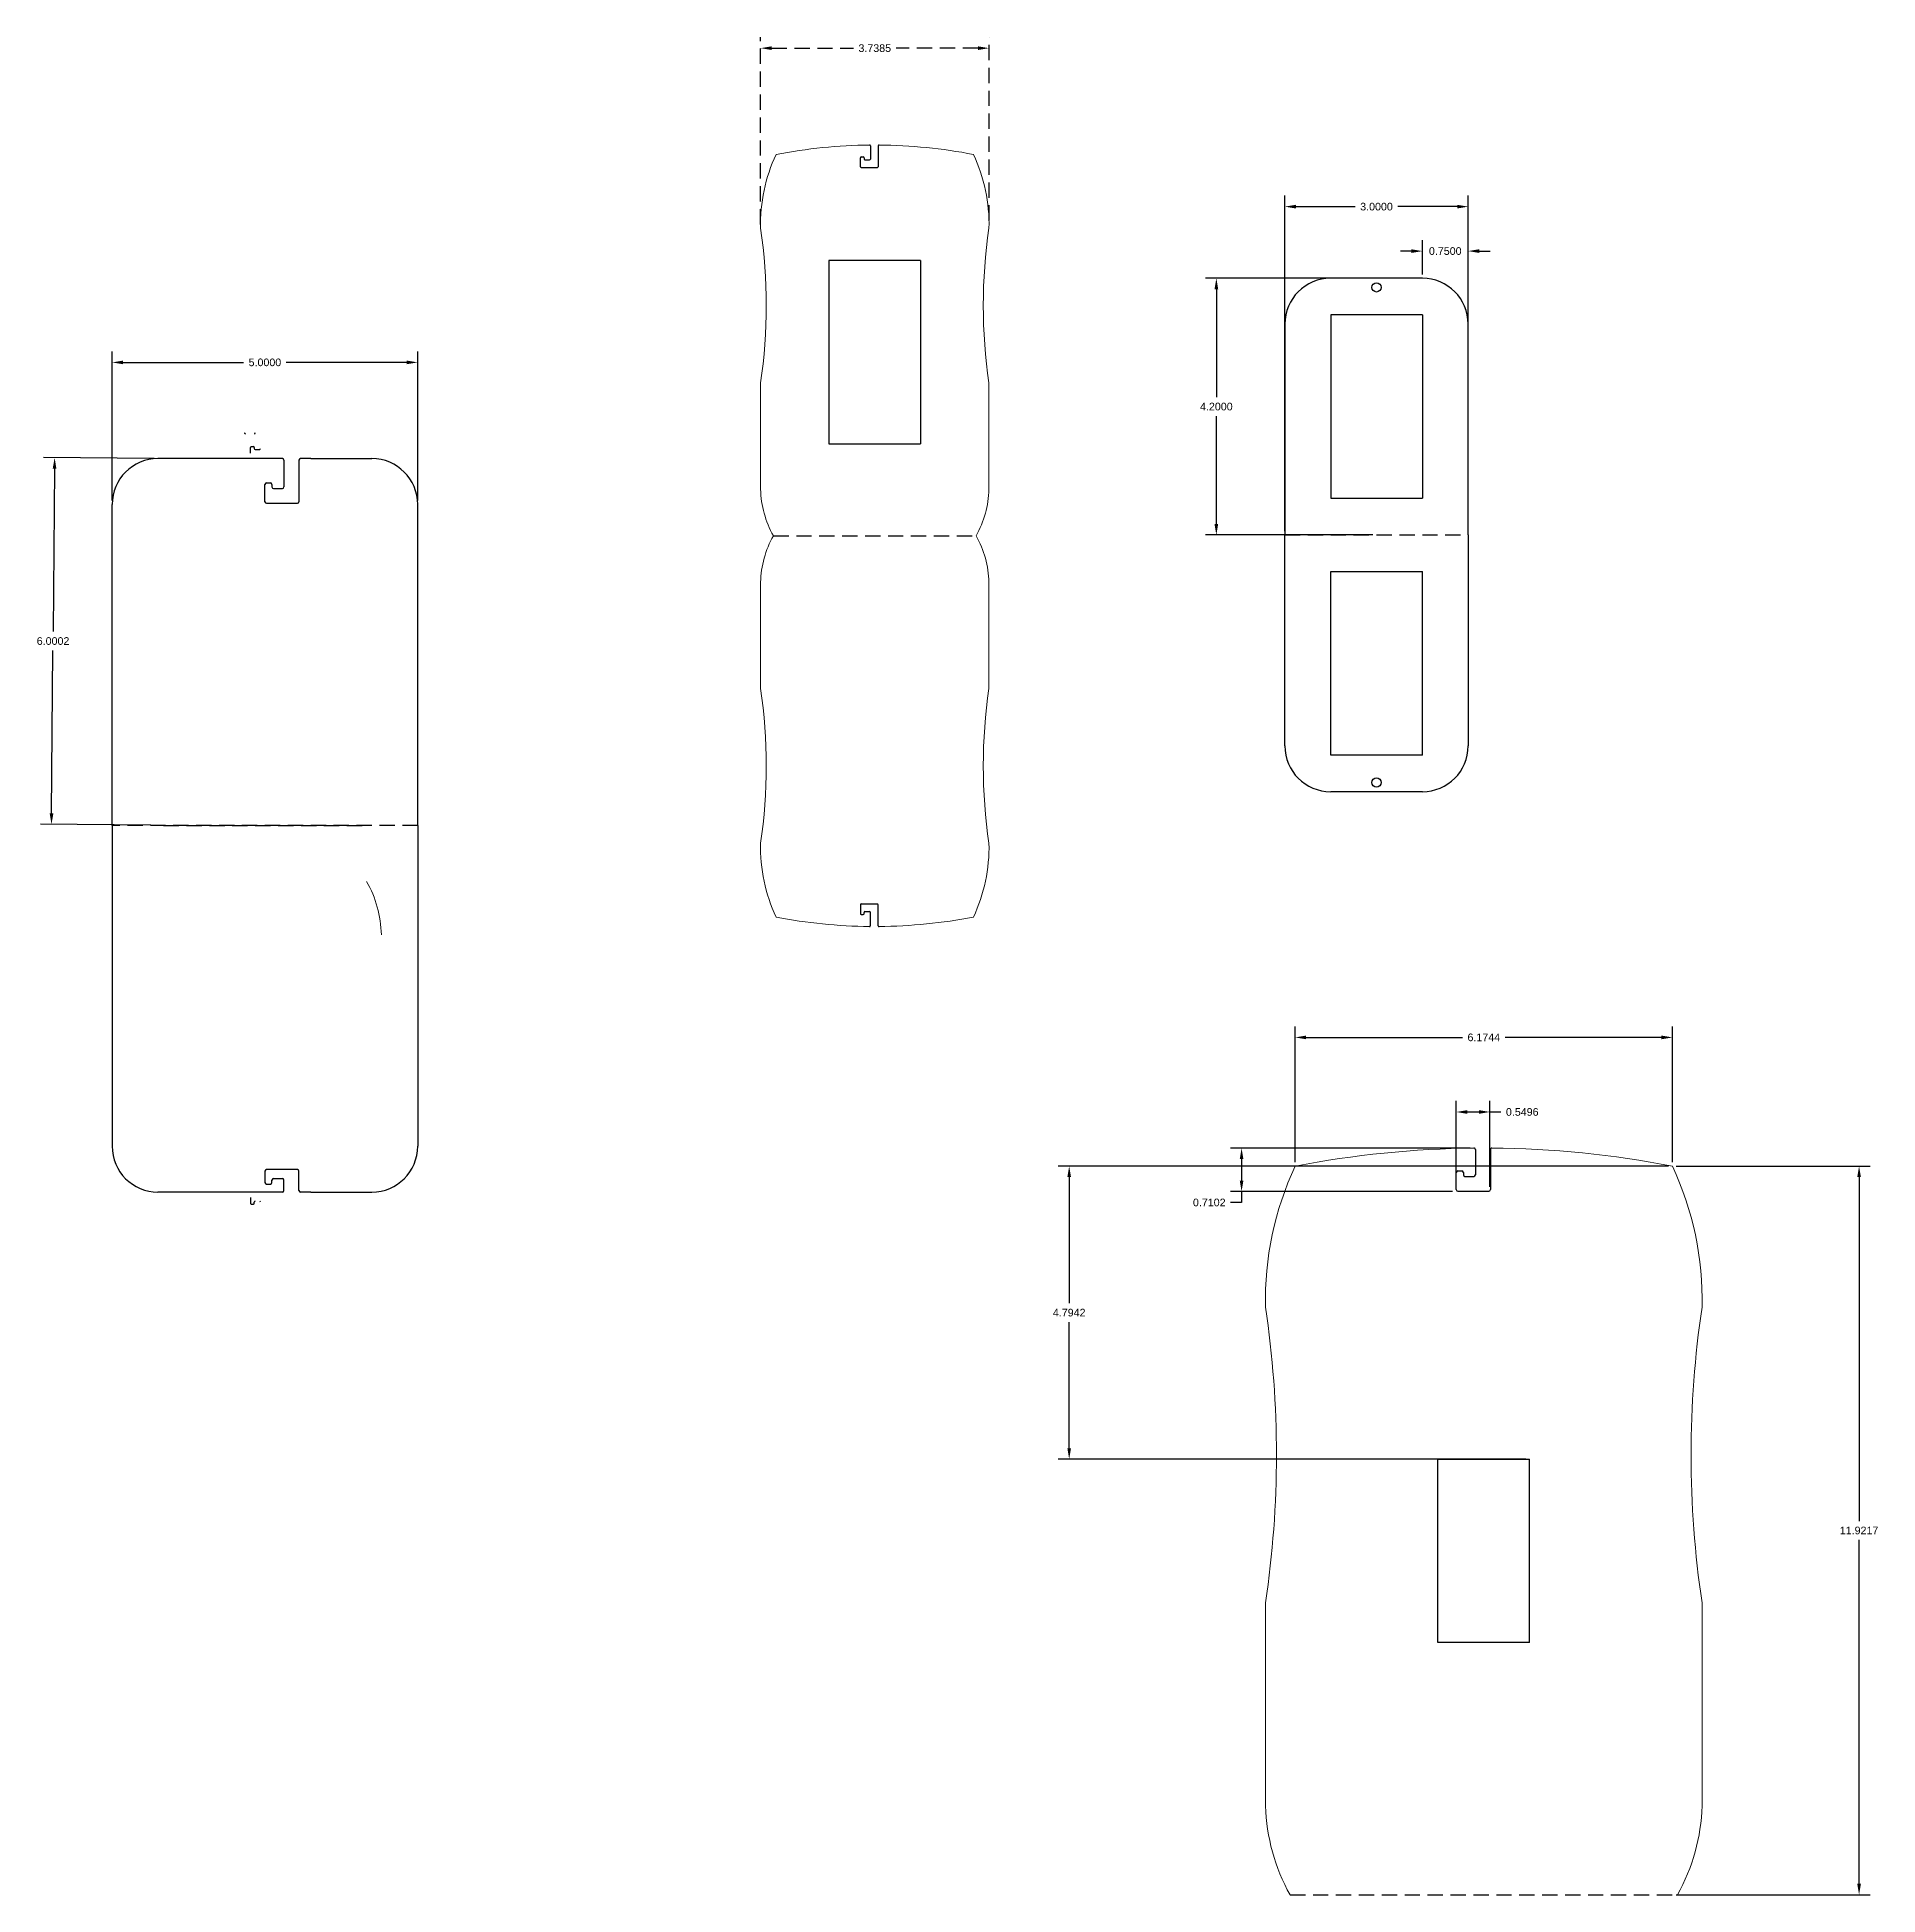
# Model space of a CAD drawing. Header units: inches. Extents: x 5 to 559, y 1 to 314.
# Drawn here: x 220.64 to 250.76, y 28.33 to 58.72 of the extents above; entities that cross this region are included whole.
import ezdxf

# ---------------------------------------------------------------- set-up
doc = ezdxf.new("R2010")
doc.units = ezdxf.units.IN
doc.header["$MEASUREMENT"] = 0
doc.linetypes.add('HIDDEN', pattern=[0.375, 0.25, -0.125])
doc.layers.add('cut', color=1, linetype='Continuous')
doc.layers.add('each', color=1, linetype='HIDDEN')
doc.layers.add('Laser cut', color=1, linetype='Continuous', lineweight=5)
doc.styles.get("Standard").update_dxf_attribs({"font": 'arial.ttf'})
doc.dimstyles.get("Standard").update_dxf_attribs({"dimtxt": 0.125, "dimasz": 0.18, "dimexe": 0.18, "dimexo": 0.0625, "dimgap": 0.09, "dimtad": 0, "dimtih": 1, "dimtoh": 1, "dimdec": 4, "dimzin": 0, "dimdsep": 46, "dimtxsty": 'Standard', "dimcen": 0.09, "dimadec": 0, "dimazin": 0, "dimtfac": 1, "dimtdec": 4, "dimtofl": 0, "dimtmove": 0, "dimatfit": 3, "dimfxl": 1, "dimtolj": 1, "dimtzin": 0, "dimarcsym": 0})

# ---------------------------------------------------------------- blocks, each defined once
blk = doc.blocks.new('*D8')
at = {"layer": 'cut', "color": 0, "lineweight": -2, "transparency": 16777216}
for p, q in [((242.495, 54.773), (239.756, 54.773)), ((239.936, 54.593), (239.936, 52.827)), ((239.936, 50.753), (239.936, 52.519)), ((242.495, 50.573), (239.756, 50.573))]:
    blk.add_line(p, q, dxfattribs=at)
at = {"layer": 'cut', "color": 0, "transparency": 16777216}
for points in [[(239.906, 54.593), (239.966, 54.593), (239.936, 54.773)], [(239.906, 50.753), (239.966, 50.753), (239.936, 50.573)]]:
    blk.add_solid(points, dxfattribs=at)
at = {"layer": 'Defpoints', "color": 0, "transparency": 16777216}
for p in [(242.557, 54.773), (239.936, 50.573), (242.557, 50.573)]:
    blk.add_point(p, dxfattribs=at)
at = {"layer": 'cut', "color": 0, "transparency": 16777216, "insert": (239.936, 52.673), "char_height": 0.125, "attachment_point": 5}
blk.add_mtext('\\A1;4.2000', dxfattribs=at)
blk = doc.blocks.new('*D9')
at = {"layer": 'cut', "color": 0, "lineweight": -2, "transparency": 16777216}
for p, q in [((241.057, 50.635), (241.057, 56.124)), ((241.237, 55.944), (242.208, 55.944)), ((243.877, 55.944), (242.906, 55.944)), ((244.057, 50.635), (244.057, 56.124))]:
    blk.add_line(p, q, dxfattribs=at)
at = {"layer": 'cut', "color": 0, "transparency": 16777216}
for points in [[(241.237, 55.974), (241.237, 55.914), (241.057, 55.944)], [(243.877, 55.974), (243.877, 55.914), (244.057, 55.944)]]:
    blk.add_solid(points, dxfattribs=at)
at = {"layer": 'Defpoints', "color": 0, "transparency": 16777216}
for p in [(244.057, 55.944), (241.057, 50.573), (244.057, 50.573)]:
    blk.add_point(p, dxfattribs=at)
at = {"layer": 'cut', "color": 0, "transparency": 16777216, "insert": (242.557, 55.944), "char_height": 0.125, "attachment_point": 5}
blk.add_mtext('\\A1;3.0000', dxfattribs=at)
blk = doc.blocks.new('*D10')
at = {"layer": 'cut', "color": 0, "lineweight": -2, "transparency": 16777216}
for p, q in [((243.307, 54.835), (243.307, 55.397)), ((244.057, 54.085), (244.057, 55.397)), ((243.127, 55.217), (242.947, 55.217)), ((244.237, 55.217), (244.417, 55.217))]:
    blk.add_line(p, q, dxfattribs=at)
at = {"layer": 'cut', "color": 0, "transparency": 16777216}
for points in [[(243.127, 55.247), (243.127, 55.187), (243.307, 55.217)], [(244.237, 55.247), (244.237, 55.187), (244.057, 55.217)]]:
    blk.add_solid(points, dxfattribs=at)
at = {"layer": 'Defpoints', "color": 0, "transparency": 16777216}
for p in [(244.057, 55.217), (243.307, 54.773), (244.057, 54.023)]:
    blk.add_point(p, dxfattribs=at)
at = {"layer": 'cut', "color": 0, "transparency": 16777216, "insert": (243.682, 55.217), "char_height": 0.125, "attachment_point": 5}
blk.add_mtext('\\A1;0.7500', dxfattribs=at)
blk = doc.blocks.new('*D12')
at = {"layer": 'Defpoints', "color": 0, "lineweight": -2, "transparency": 16777216}
for p, q in [((241.225, 40.31), (241.225, 42.533)), ((241.405, 42.353), (243.963, 42.353)), ((247.22, 42.353), (244.662, 42.353)), ((247.4, 40.31), (247.4, 42.533))]:
    blk.add_line(p, q, dxfattribs=at)
at = {"layer": 'Defpoints', "color": 0, "transparency": 16777216}
for p in [(247.4, 42.353), (241.225, 40.247), (247.4, 40.247)]:
    blk.add_point(p, dxfattribs=at)
for points in [[(241.405, 42.383), (241.405, 42.323), (241.225, 42.353)], [(247.22, 42.383), (247.22, 42.323), (247.4, 42.353)]]:
    blk.add_solid(points, dxfattribs=at)
at = {"layer": 'Defpoints', "color": 0, "transparency": 16777216, "insert": (244.313, 42.353), "char_height": 0.125, "attachment_point": 5}
blk.add_mtext('\\A1;6.1744', dxfattribs=at)
blk = doc.blocks.new('*D13')
at = {"layer": 'Defpoints', "color": 0, "lineweight": -2, "transparency": 16777216}
for p, q in [((244.087, 40.542), (240.169, 40.542)), ((240.349, 40.362), (240.349, 40.012)), ((243.8, 39.832), (240.169, 39.832)), ((240.349, 39.832), (240.349, 39.652)), ((240.349, 39.652), (240.169, 39.652))]:
    blk.add_line(p, q, dxfattribs=at)
at = {"layer": 'Defpoints', "color": 0, "transparency": 16777216}
for p in [(244.15, 40.542), (240.349, 39.832), (243.863, 39.832)]:
    blk.add_point(p, dxfattribs=at)
for points in [[(240.319, 40.362), (240.379, 40.362), (240.349, 40.542)], [(240.319, 40.012), (240.379, 40.012), (240.349, 39.832)]]:
    blk.add_solid(points, dxfattribs=at)
at = {"layer": 'Defpoints', "color": 0, "transparency": 16777216, "insert": (239.82, 39.652), "char_height": 0.125, "attachment_point": 5}
blk.add_mtext('\\A1;0.7102', dxfattribs=at)
blk = doc.blocks.new('*D14')
at = {"layer": 'Defpoints', "color": 0, "lineweight": -2, "transparency": 16777216}
for p, q in [((243.863, 39.894), (243.863, 41.313)), ((244.043, 41.133), (244.232, 41.133)), ((244.412, 39.908), (244.412, 41.313)), ((244.412, 41.133), (244.592, 41.133))]:
    blk.add_line(p, q, dxfattribs=at)
at = {"layer": 'Defpoints', "color": 0, "transparency": 16777216}
for p in [(244.412, 41.133), (243.863, 39.832), (244.412, 39.845)]:
    blk.add_point(p, dxfattribs=at)
for points in [[(244.043, 41.163), (244.043, 41.103), (243.863, 41.133)], [(244.232, 41.163), (244.232, 41.103), (244.412, 41.133)]]:
    blk.add_solid(points, dxfattribs=at)
at = {"layer": 'Defpoints', "color": 0, "transparency": 16777216, "insert": (244.942, 41.133), "char_height": 0.125, "attachment_point": 5}
blk.add_mtext('\\A1;0.5496', dxfattribs=at)
blk = doc.blocks.new('*D15')
at = {"layer": 'Defpoints', "color": 0, "lineweight": -2, "transparency": 16777216}
for p, q in [((247.462, 40.247), (250.634, 40.247)), ((250.454, 40.067), (250.454, 34.44)), ((250.454, 28.506), (250.454, 34.133)), ((247.462, 28.326), (250.634, 28.326))]:
    blk.add_line(p, q, dxfattribs=at)
at = {"layer": 'Defpoints', "color": 0, "transparency": 16777216}
for p in [(247.4, 40.247), (247.4, 28.326), (250.454, 28.326)]:
    blk.add_point(p, dxfattribs=at)
for points in [[(250.424, 40.067), (250.484, 40.067), (250.454, 40.247)], [(250.424, 28.506), (250.484, 28.506), (250.454, 28.326)]]:
    blk.add_solid(points, dxfattribs=at)
at = {"layer": 'Defpoints', "color": 0, "transparency": 16777216, "insert": (250.454, 34.286), "char_height": 0.125, "attachment_point": 5}
blk.add_mtext('\\A1;11.9217', dxfattribs=at)
blk = doc.blocks.new('*D16')
at = {"layer": 'Defpoints', "color": 0, "lineweight": -2, "transparency": 16777216}
for p, q in [((247.337, 40.247), (237.348, 40.247)), ((237.528, 40.067), (237.528, 38.004)), ((237.528, 35.633), (237.528, 37.696)), ((245, 35.453), (237.348, 35.453))]:
    blk.add_line(p, q, dxfattribs=at)
at = {"layer": 'Defpoints', "color": 0, "transparency": 16777216}
for p in [(247.4, 40.247), (237.528, 35.453), (245.063, 35.453)]:
    blk.add_point(p, dxfattribs=at)
for points in [[(237.498, 40.067), (237.558, 40.067), (237.528, 40.247)], [(237.498, 35.633), (237.558, 35.633), (237.528, 35.453)]]:
    blk.add_solid(points, dxfattribs=at)
at = {"layer": 'Defpoints', "color": 0, "transparency": 16777216, "insert": (237.528, 37.85), "char_height": 0.125, "attachment_point": 5}
blk.add_mtext('\\A1;4.7942', dxfattribs=at)
blk = doc.blocks.new('*D25')
at = {"layer": 'Defpoints', "color": 0, "lineweight": -2, "transparency": 16777216}
for p, q in [((221.866, 51.135), (221.866, 53.576)), ((226.866, 51.135), (226.866, 53.576)), ((222.046, 53.396), (224.017, 53.396)), ((226.686, 53.396), (224.715, 53.396))]:
    blk.add_line(p, q, dxfattribs=at)
at = {"layer": 'Defpoints', "color": 0, "transparency": 16777216}
for p in [(226.866, 53.396), (221.866, 51.072), (226.866, 51.072)]:
    blk.add_point(p, dxfattribs=at)
for points in [[(222.046, 53.426), (222.046, 53.366), (221.866, 53.396)], [(226.686, 53.426), (226.686, 53.366), (226.866, 53.396)]]:
    blk.add_solid(points, dxfattribs=at)
at = {"layer": 'Defpoints', "color": 0, "transparency": 16777216, "insert": (224.366, 53.396), "char_height": 0.125, "attachment_point": 5}
blk.add_mtext('\\A1;5.0000', dxfattribs=at)
blk = doc.blocks.new('*D26')
at = {"layer": 'Defpoints', "color": 0, "lineweight": -2, "transparency": 16777216}
for p, q in [((222.553, 51.823), (220.745, 51.839)), ((220.923, 51.657), (220.9, 48.991)), ((220.874, 46.017), (220.897, 48.683)), ((222.501, 45.823), (220.693, 45.839))]:
    blk.add_line(p, q, dxfattribs=at)
at = {"layer": 'Defpoints', "color": 0, "transparency": 16777216}
for p in [(222.616, 51.822), (220.873, 45.837), (222.564, 45.822)]:
    blk.add_point(p, dxfattribs=at)
for points in [[(220.893, 51.657), (220.953, 51.657), (220.925, 51.837)], [(220.844, 46.017), (220.904, 46.017), (220.873, 45.837)]]:
    blk.add_solid(points, dxfattribs=at)
at = {"layer": 'Defpoints', "color": 0, "transparency": 16777216, "insert": (220.899, 48.837), "char_height": 0.125, "attachment_point": 5}
blk.add_mtext('\\A1;6.0002', dxfattribs=at)
blk = doc.blocks.new('*D84')
at = {"layer": 'Defpoints', "color": 0, "transparency": 16777216}
for p in [(236.216, 58.537), (236.216, 55.653), (232.477, 55.591)]:
    blk.add_point(p, dxfattribs=at)
at = {"layer": 'each', "color": 0, "lineweight": -2, "transparency": 16777216}
for p, q in [((232.477, 55.654), (232.477, 58.717)), ((236.216, 55.716), (236.216, 58.717)), ((232.657, 58.537), (233.996, 58.537)), ((236.036, 58.537), (234.696, 58.537))]:
    blk.add_line(p, q, dxfattribs=at)
at = {"layer": 'each', "color": 0, "transparency": 16777216}
for points in [[(232.657, 58.567), (232.657, 58.507), (232.477, 58.537)], [(236.036, 58.567), (236.036, 58.507), (236.216, 58.537)]]:
    blk.add_solid(points, dxfattribs=at)
at = {"layer": 'each', "color": 0, "transparency": 16777216, "insert": (234.346, 58.537), "char_height": 0.125, "attachment_point": 5}
blk.add_mtext('\\A1;3.7385', dxfattribs=at)

msp = doc.modelspace()

# ---------------------------------------------------------------- linework, layer by layer
at = {"layer": 'cut'}
for p, q in [((234.27385, 56.93934), (234.27385, 56.72285)), ((234.40218, 56.93948), (234.40218, 56.59689)), ((234.11076, 56.64625), (234.11076, 56.74422)), ((234.11076, 56.59689), (234.11076, 56.74422)), ((234.12384, 56.7573), (234.15832, 56.7573)), ((234.12384, 56.7573), (234.15832, 56.7573)), ((234.12384, 56.58381), (234.3891, 56.58381)), ((234.1714, 56.74422), (234.1714, 56.72285)), ((234.1714, 56.74422), (234.1714, 56.72285)), ((234.18448, 56.70977), (234.26077, 56.70977)), ((234.18448, 56.70977), (234.26077, 56.70977)), ((243.30701, 54.77271), (241.80701, 54.77271)), ((241.05701, 54.02271), (241.05701, 50.57271)), ((244.05701, 50.57271), (244.05701, 54.02271)), ((224.13049, 51.90854), (224.13049, 52.0065)), ((224.14357, 52.01958), (224.17805, 52.01958)), ((224.19113, 52.0065), (224.19113, 51.98513)), ((224.20421, 51.97205), (224.2805, 51.97205)), ((223.61577, 51.82232), (222.61577, 51.82232)), ((224.65245, 51.82232), (223.61577, 51.82232)), ((224.65245, 51.82232), (223.61577, 51.82232)), ((224.67745, 51.79732), (224.67745, 51.35811)), ((224.92271, 51.79732), (224.92271, 51.1174)), ((225.11577, 51.82232), (224.94771, 51.82232)), ((225.11577, 51.82232), (224.94771, 51.82232)), ((225.11577, 51.82232), (226.11577, 51.82232)), ((225.11577, 51.82232), (226.11577, 51.82232)), ((224.36577, 51.21173), (224.36577, 51.39896)), ((224.36577, 51.1174), (224.36577, 51.39896)), ((224.39077, 51.42396), (224.45665, 51.42396)), ((224.39077, 51.42396), (224.45665, 51.42396)), ((224.48165, 51.39896), (224.48165, 51.35811)), ((224.48165, 51.39896), (224.48165, 51.35811)), ((224.67745, 51.52962), (224.67745, 51.35811)), ((221.86577, 45.82232), (221.86577, 51.07232)), ((221.86577, 45.82232), (221.86577, 51.07232)), ((224.39077, 51.0924), (224.89771, 51.0924)), ((224.50665, 51.33311), (224.65245, 51.33311)), ((224.50665, 51.33311), (224.65245, 51.33311)), ((226.86577, 45.82232), (226.86577, 51.07232)), ((226.86577, 45.82232), (226.86577, 51.07232)), ((241.05701, 47.12271), (241.05701, 50.57271)), ((244.05701, 50.57271), (244.05701, 47.12271)), ((243.30701, 46.37271), (241.80701, 46.37271)), ((221.86577, 45.82232), (221.86577, 40.57232)), ((221.86577, 45.82232), (221.86577, 40.57232)), ((226.86577, 45.82232), (226.86577, 40.57232)), ((226.86577, 45.82232), (226.86577, 40.57232)), ((234.11076, 44.52317), (234.11076, 44.37585)), ((234.11076, 44.47381), (234.11076, 44.37585)), ((234.12384, 44.53626), (234.3891, 44.53626)), ((234.1714, 44.37585), (234.1714, 44.39722)), ((234.1714, 44.37585), (234.1714, 44.39722)), ((234.18448, 44.4103), (234.26077, 44.4103)), ((234.18448, 44.4103), (234.26077, 44.4103)), ((234.27385, 44.18073), (234.27385, 44.39722)), ((234.40218, 44.18058), (234.40218, 44.52317)), ((234.12384, 44.36277), (234.15832, 44.36277)), ((234.12384, 44.36277), (234.15832, 44.36277)), ((244.17456, 40.51716), (244.17456, 40.10342)), ((244.41982, 40.51743), (244.41982, 39.8627)), ((224.36577, 40.1652), (224.36577, 39.97798)), ((224.36577, 40.1652), (224.36577, 39.97798)), ((224.79771, 40.1902), (224.39077, 40.1902)), ((224.89771, 40.1902), (224.39077, 40.1902)), ((224.92271, 39.84732), (224.92271, 40.1652)), ((243.86288, 39.95703), (243.86288, 40.14426)), ((243.86288, 39.8627), (243.86288, 40.14426)), ((243.88788, 40.16926), (243.95376, 40.16926)), ((243.88788, 40.16926), (243.95376, 40.16926)), ((243.97876, 40.14426), (243.97876, 40.10342)), ((243.97876, 40.14426), (243.97876, 40.10342)), ((223.61577, 39.82232), (222.61577, 39.82232)), ((223.61577, 39.82232), (222.61577, 39.82232)), ((224.65245, 39.82232), (223.61577, 39.82232)), ((224.65245, 39.82232), (223.61577, 39.82232)), ((224.39077, 39.95298), (224.45665, 39.95298)), ((224.39077, 39.95298), (224.45665, 39.95298)), ((224.48165, 39.97798), (224.48165, 40.01882)), ((224.48165, 39.97798), (224.48165, 40.01882)), ((224.50665, 40.04382), (224.65245, 40.04382)), ((224.50665, 40.04382), (224.65245, 40.04382)), ((224.67745, 39.84732), (224.67745, 40.01882)), ((224.67745, 39.84732), (224.67745, 40.01882)), ((225.11577, 39.82232), (224.94771, 39.82232)), ((225.11577, 39.82232), (224.94771, 39.82232)), ((225.11577, 39.82232), (226.11577, 39.82232)), ((225.11577, 39.82232), (226.11577, 39.82232)), ((243.88788, 39.8377), (244.39482, 39.8377)), ((244.00376, 40.07842), (244.14956, 40.07842)), ((244.00376, 40.07842), (244.14956, 40.07842)), ((224.13049, 39.7361), (224.13049, 39.63813)), ((224.14357, 39.62505), (224.17805, 39.62505)), ((224.19113, 39.63813), (224.19113, 39.6595))]:
    msp.add_line(p, q, dxfattribs=at)
for centre in [(242.55701, 54.62271), (242.55701, 46.52271)]:
    msp.add_circle(centre, 0.075, dxfattribs=at)
for centre, radius, start, end in [((234.12384, 56.74422), 0.01308, 90, 180), ((234.12384, 56.74422), 0.01308, 90, 180), ((234.12384, 56.59689), 0.01308, 180, 270), ((234.15832, 56.74422), 0.01308, 0, 90), ((234.15832, 56.74422), 0.01308, 0, 90), ((234.18448, 56.72285), 0.01308, 180, 270), ((234.18448, 56.72285), 0.01308, 180, 270), ((234.26077, 56.72285), 0.01308, 270, 0), ((234.26077, 56.72285), 0.01308, 270, 0), ((234.3891, 56.59689), 0.01308, 270, 0), ((241.80701, 54.02271), 0.75, 90, 180), ((243.30701, 54.02271), 0.75, 0, 90), ((224.14357, 52.0065), 0.01308, 90, 180), ((224.17805, 52.0065), 0.01308, 0, 90), ((224.20421, 51.98513), 0.01308, 180, 270), ((224.2805, 51.98513), 0.01308, 270, 0), ((222.61577, 51.07232), 0.75, 90, 180), ((222.61577, 51.07232), 0.75, 90, 180), ((224.65245, 51.79732), 0.025, 0, 90), ((224.65245, 51.79732), 0.025, 0, 90), ((224.94771, 51.79732), 0.025, 90, 180), ((226.11577, 51.07232), 0.75, 0, 90), ((226.11577, 51.07232), 0.75, 0, 90), ((224.39077, 51.39896), 0.025, 90, 180), ((224.39077, 51.39896), 0.025, 90, 180), ((224.45665, 51.39896), 0.025, 0, 90), ((224.45665, 51.39896), 0.025, 0, 90), ((224.39077, 51.1174), 0.025, 180, 270), ((224.50665, 51.35811), 0.025, 180, 270), ((224.50665, 51.35811), 0.025, 180, 270), ((224.65245, 51.35811), 0.025, 270, 0), ((224.65245, 51.35811), 0.025, 270, 0), ((224.89771, 51.1174), 0.025, 270, 0), ((241.80701, 47.12271), 0.75, 180, 270), ((243.30701, 47.12271), 0.75, 270, 0), ((234.12384, 44.52317), 0.01308, 90, 180), ((234.12384, 44.37585), 0.01308, 180, 270), ((234.12384, 44.37585), 0.01308, 180, 270), ((234.15832, 44.37585), 0.01308, 270, 0), ((234.15832, 44.37585), 0.01308, 270, 0), ((234.18448, 44.39722), 0.01308, 90, 180), ((234.18448, 44.39722), 0.01308, 90, 180), ((234.26077, 44.39722), 0.01308, 360, 90), ((234.26077, 44.39722), 0.01308, 360, 90), ((234.3891, 44.52317), 0.01308, 0, 90), ((222.61577, 40.57232), 0.75, 180, 270), ((222.61577, 40.57232), 0.75, 180, 270), ((226.11577, 40.57232), 0.75, 270, 0), ((226.11577, 40.57232), 0.75, 270, 0), ((224.39077, 40.1652), 0.025, 90, 180), ((224.39077, 40.1652), 0.025, 90, 180), ((224.89771, 40.1652), 0.025, 0, 90), ((243.88788, 40.14426), 0.025, 90, 180), ((243.88788, 40.14426), 0.025, 90, 180), ((243.95376, 40.14426), 0.025, 0, 90), ((243.95376, 40.14426), 0.025, 0, 90), ((224.39077, 39.97798), 0.025, 180, 270), ((224.39077, 39.97798), 0.025, 180, 270), ((224.45665, 39.97798), 0.025, 270, 0), ((224.45665, 39.97798), 0.025, 270, 0), ((224.50665, 40.01882), 0.025, 90, 180), ((224.50665, 40.01882), 0.025, 90, 180), ((224.65245, 40.01882), 0.025, 360, 90), ((224.65245, 40.01882), 0.025, 360, 90), ((224.65245, 39.84732), 0.025, 270, 360), ((224.65245, 39.84732), 0.025, 270, 360), ((224.94771, 39.84732), 0.025, 180, 270), ((243.88788, 39.8627), 0.025, 180, 270), ((244.00376, 40.10342), 0.025, 180, 270), ((244.00376, 40.10342), 0.025, 180, 270), ((244.14956, 40.10342), 0.025, 270, 0), ((244.14956, 40.10342), 0.025, 270, 0), ((244.39482, 39.8627), 0.025, 270, 0), ((224.14357, 39.63813), 0.01308, 180, 270), ((224.17805, 39.63813), 0.01308, 270, 0), ((224.20421, 39.6595), 0.01308, 90, 180), ((224.2805, 39.6595), 0.01308, 360, 90)]:
    msp.add_arc(centre, radius, start, end, dxfattribs=at)
at = {"layer": 'Defpoints'}
for p, q in [((235.09616, 55.06435), (233.59616, 55.06435)), ((233.59616, 55.06435), (233.59616, 52.06435)), ((235.09616, 55.06435), (233.59616, 55.06435)), ((233.59616, 55.06435), (233.59616, 52.06435)), ((235.09616, 55.06435), (235.09616, 52.06435)), ((235.09616, 55.06435), (235.09616, 52.06435)), ((243.30701, 54.17271), (241.80701, 54.17271)), ((241.80701, 54.17271), (241.80701, 51.17271)), ((243.30701, 54.17271), (243.30701, 51.17271)), ((233.59616, 52.06435), (235.09616, 52.06435)), ((233.59616, 52.06435), (235.09616, 52.06435)), ((241.80701, 51.17271), (243.30701, 51.17271)), ((241.80701, 46.97271), (241.80701, 49.97271)), ((241.80701, 49.97271), (243.30701, 49.97271)), ((243.30701, 46.97271), (243.30701, 49.97271)), ((243.30701, 46.97271), (241.80701, 46.97271)), ((243.56252, 32.45302), (243.56252, 35.45302)), ((243.56252, 35.45302), (245.06252, 35.45302)), ((243.56252, 32.45302), (243.56252, 35.45302)), ((243.56252, 35.45302), (245.06252, 35.45302)), ((245.06252, 32.45302), (245.06252, 35.45302)), ((245.06252, 32.45302), (245.06252, 35.45302)), ((245.06252, 32.45302), (243.56252, 32.45302)), ((245.06252, 32.45302), (243.56252, 32.45302))]:
    msp.add_line(p, q, dxfattribs=at)
at = {"layer": 'each'}
for p, q in [((232.68765, 50.56003), (236.00442, 50.56003)), ((232.68765, 50.56003), (236.00442, 50.56003)), ((241.05701, 50.57271), (244.05701, 50.57271)), ((226.86577, 45.82232), (221.86577, 45.82232)), ((226.86577, 45.82232), (221.86577, 45.82232)), ((222.70738, 45.82232), (226.02415, 45.82232)), ((241.14314, 28.3255), (247.48189, 28.3255)), ((241.14314, 28.3255), (247.48189, 28.3255))]:
    msp.add_line(p, q, dxfattribs=at)
for centre, radius, start, end in [((234.26077, 56.93934), 0.01308, 0, 90.575184), ((234.41526, 56.93948), 0.01308, 89.533012, 180), ((224.03077, 52.22237), 0.015, 0, 90.575184), ((224.20796, 52.22253), 0.015, 89.533012, 180), ((234.26077, 44.18073), 0.01308, 269.424816, 0), ((234.41526, 44.18058), 0.01308, 180, 270.466988), ((244.14956, 40.51716), 0.025, 0, 90.575184), ((244.44482, 40.51743), 0.025, 89.533012, 180)]:
    msp.add_arc(centre, radius, start, end, dxfattribs=at)
at = {"layer": 'Laser cut'}
for p, q in [((232.47715, 53.0599), (232.47715, 51.32087)), ((236.21492, 53.0599), (236.21492, 51.32087)), ((232.47715, 48.06016), (232.47715, 49.79919)), ((236.21492, 48.06016), (236.21492, 49.79919)), ((240.74085, 33.10307), (240.74085, 29.77956)), ((247.88418, 33.10307), (247.88418, 29.77956))]:
    msp.add_line(p, q, dxfattribs=at)
for centre, radius, start, end in [((234.34603, 48.44579), 8.50706, 90.575184, 100.946177), ((234.34603, 48.44579), 8.50706, 79.053823, 89.533012), ((235.18137, 55.65325), 2.70493, 154.961009, 181.308152), ((233.51069, 55.65325), 2.70493, 358.691848, 25.038991), ((223.94716, 54.3257), 8.6234, 351.559256, 8.440744), ((244.74491, 54.3257), 8.6234, 171.559256, 188.440744), ((234.12466, 51.36715), 1.64816, 181.608905, 209.321287), ((234.56741, 51.36715), 1.64816, 330.678713, 358.391095), ((234.12466, 49.75292), 1.64816, 150.678713, 178.391095), ((234.56741, 49.75292), 1.64816, 1.608905, 29.321287), ((223.94716, 46.79437), 8.6234, 351.559256, 8.440744), ((244.74491, 46.79437), 8.6234, 171.559256, 188.440744), ((235.18137, 45.46682), 2.70493, 178.691848, 205.038991), ((233.51069, 45.46682), 2.70493, 334.961009, 1.308152), ((224.38244, 43.98069), 1.89018, 1.608905, 29.321287), ((234.34603, 52.67428), 8.50706, 259.053823, 269.424816), ((234.34603, 52.67428), 8.50706, 270.466988, 280.946177), ((244.31252, 24.28492), 16.25805, 90.575184, 100.946177), ((244.31252, 24.28492), 16.25805, 79.053823, 89.533012), ((245.90896, 38.05928), 5.16945, 154.961009, 181.308152), ((242.71608, 38.05928), 5.16945, 358.691848, 25.038991), ((224.43897, 35.52216), 16.4804, 351.559256, 8.440744), ((264.18607, 35.52216), 16.4804, 171.559256, 188.440744), ((243.88945, 29.868), 3.14984, 181.608905, 209.321287), ((244.73559, 29.868), 3.14984, 330.678713, 358.391095)]:
    msp.add_arc(centre, radius, start, end, dxfattribs=at)

# ---------------------------------------------------------------- dimensions: what is measured, and where the dimension line sits
at = {"layer": 'cut'}
for base, p1, p2, picture, middle in [((244.05701, 55.94434), (241.05701, 50.57271), (244.05701, 50.57271), '*D9', (242.55701, 55.94434)), ((244.05701, 55.21706), (243.30701, 54.77271), (244.05701, 54.02271), '*D10', (243.68201, 55.21706))]:
    dim = msp.add_linear_dim(base=base, p1=p1, p2=p2, dimstyle='Standard', dxfattribs=at)
    dim.commit()
    dim.dimension.update_dxf_attribs({"geometry": picture, "text_midpoint": middle})
dim = msp.add_linear_dim(base=(239.93603, 50.57271), p1=(242.55701, 54.77271), p2=(242.55701, 50.57271), angle=90, dimstyle='Standard', dxfattribs=at)
dim.commit()
dim.dimension.update_dxf_attribs({"geometry": '*D8', "text_midpoint": (239.93603, 52.67271)})
at = {"layer": 'Defpoints'}
for base, p1, p2, picture, middle in [((226.86577, 53.39632), (221.86577, 51.07232), (226.86577, 51.07232), '*D25', (224.36577, 53.39632)), ((244.4125, 41.13258), (243.86288, 39.83193), (244.4125, 39.84502), '*D14', (244.94192, 41.13258))]:
    dim = msp.add_linear_dim(base=base, p1=p1, p2=p2, dimstyle='Standard', dxfattribs=at)
    dim.commit()
    dim.dimension.update_dxf_attribs({"geometry": picture, "text_midpoint": middle})
for p1, p2, distance, picture, middle in [((222.61577, 51.82232), (222.56383, 45.82232), -1.69115, '*D26', (220.89871, 48.83696)), ((241.22533, 40.24717), (247.39971, 40.24717), 2.10569, '*D12', (244.31252, 42.35287))]:
    dim = msp.add_aligned_dim(p1=p1, p2=p2, distance=distance, dimstyle='Standard', dxfattribs=at)
    dim.commit()
    dim.dimension.update_dxf_attribs({"geometry": picture, "text_midpoint": middle})
for base, p1, p2, picture, middle in [((240.34855, 39.83193), (244.14956, 40.54216), (243.86288, 39.83193), '*D13', (239.81973, 39.65193)), ((237.52812, 35.453017), (247.399705, 40.247174), (245.062516, 35.453017), '*D16', (237.52812, 37.850096)), ((250.45382, 28.3255), (247.39971, 40.24717), (247.39971, 28.3255), '*D15', (250.45382, 34.28634))]:
    dim = msp.add_linear_dim(base=base, p1=p1, p2=p2, angle=90, dimstyle='Standard', dxfattribs=at)
    dim.commit()
    dim.dimension.update_dxf_attribs({"geometry": picture, "text_midpoint": middle})
at = {"layer": 'each'}
dim = msp.add_linear_dim(base=(236.21562, 58.53709), p1=(232.47715, 55.5915), p2=(236.21562, 55.65325), dimstyle='Standard', dxfattribs=at)
dim.commit()
dim.dimension.update_dxf_attribs({"geometry": '*D84', "text_midpoint": (234.34639, 58.53709)})

doc.saveas('drawing.dxf')
